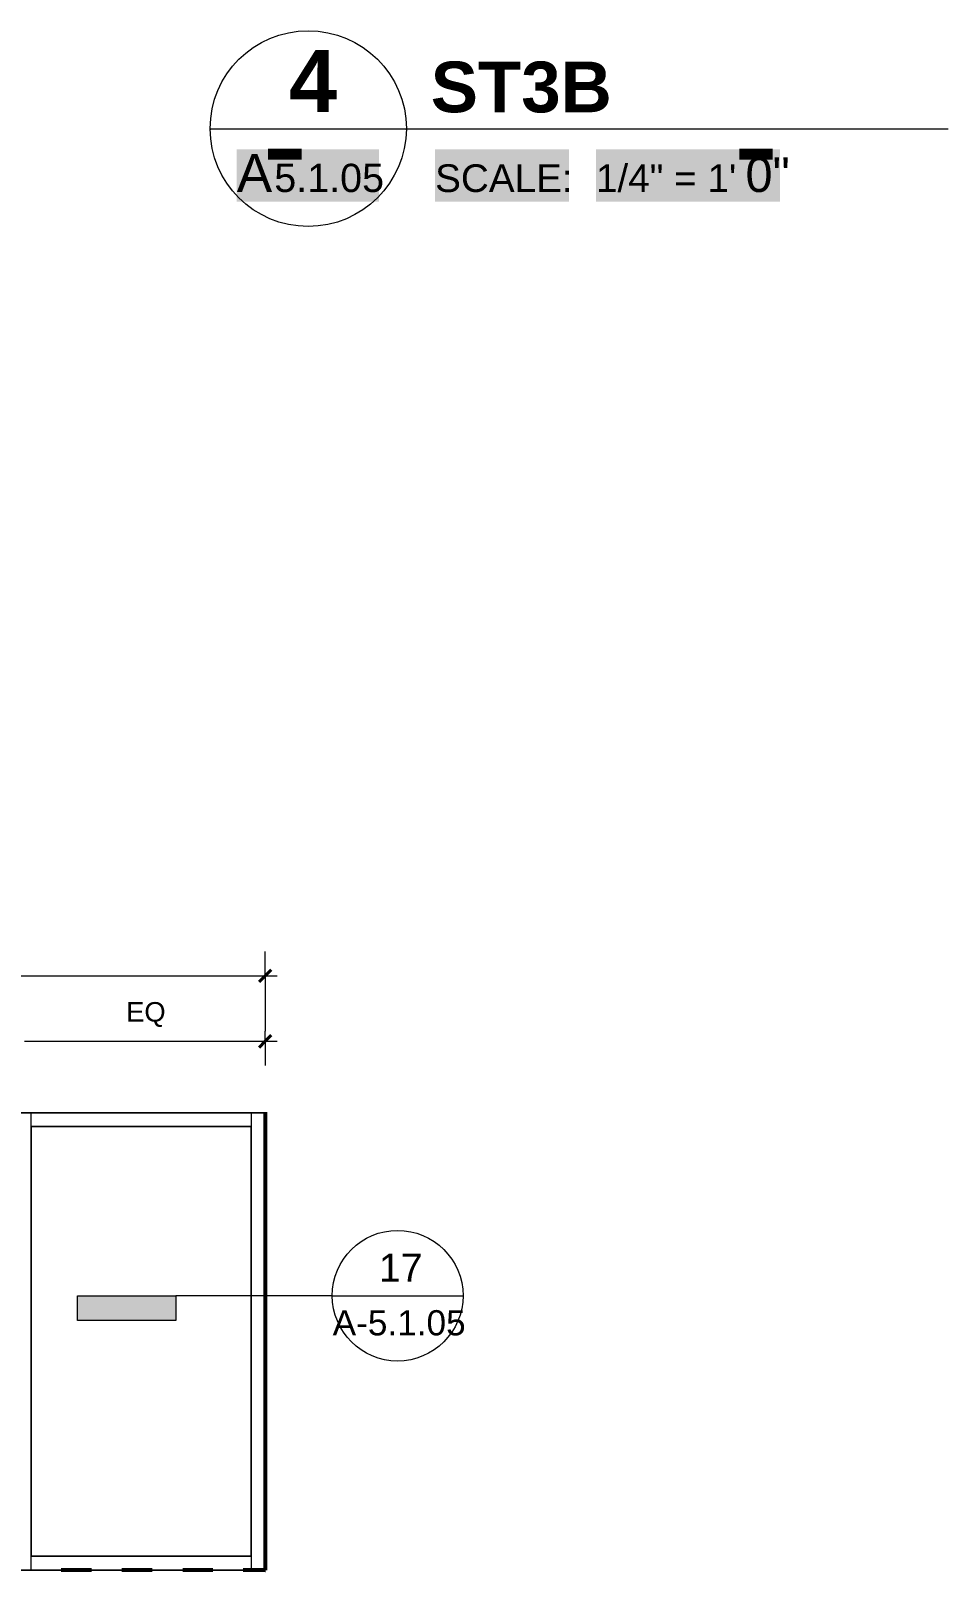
# Model space of a CAD drawing. Header units: inches. Extents: x -6061 to 13621, y -296 to 7483.
# Drawn here: x -5269.4 to -5100.8, y 286.9 to 569.8 of the extents above; entities that cross this region are included whole.
import ezdxf

# ---------------------------------------------------------------- set-up
doc = ezdxf.new("R2010")
doc.units = ezdxf.units.IN
doc.header["$MEASUREMENT"] = 0
doc.layers.get('0').update_dxf_attribs({"linetype": 'CONTINUOUS'})
doc.styles.add('Arial$001H0', font='arial.ttf')
doc.styles.add('Arial$101H0', font='arialbd.ttf')

msp = doc.modelspace()

# ---------------------------------------------------------------- hatches: boundary and pattern name
at = {"true_color": 0xffffff}
for points in [[(-5231.5213, 538.41719), (-5226.87605, 538.41719), (-5226.87605, 548.02805), (-5231.5213, 548.02805)], [(-5226.87605, 538.41719), (-5224.63352, 538.41719), (-5224.63352, 548.02805), (-5226.87605, 548.02805)], [(-5224.63352, 538.41719), (-5205.4118, 538.41719), (-5205.4118, 548.02805), (-5224.63352, 548.02805)], [(-5195.08013, 538.41719), (-5170.49234, 538.41719), (-5170.49234, 548.02805), (-5195.08013, 548.02805)], [(-5165.52673, 538.41719), (-5140.29823, 538.41719), (-5140.29823, 548.02805), (-5165.52673, 548.02805)], [(-5140.29823, 538.41719), (-5138.05569, 538.41719), (-5138.05569, 548.02805), (-5140.29823, 548.02805)], [(-5138.05569, 538.41719), (-5131.72854, 538.41719), (-5131.72854, 548.02805), (-5138.05569, 548.02805)], [(-5226.31542, 286.85294), (-5226.23533, 286.85294), (-5226.23533, 371.02805), (-5226.31542, 371.02805)]]:
    msp.add_hatch(color=7, dxfattribs=at).paths.add_polyline_path(points)
at = {"true_color": 0x000007}
msp.add_hatch(color=7, dxfattribs=at).paths.add_polyline_path([(-5260.75433, 332.7448), (-5242.73397, 332.7448), (-5242.73397, 337.30995), (-5260.75433, 337.30995)])

# ---------------------------------------------------------------- linework, layer by layer
at = {"color": 7, "linetype": 'Continuous', "lineweight": 9, "true_color": 0x000007}
for p, q in [((-5236.40682, 551.79231), (-5100.81361, 551.79231)), ((-5226.31542, 396.09638), (-5226.31542, 400.58145)), ((-5441.4385, 396.09638), (-5224.07289, 396.09638)), ((-5226.31542, 396.09638), (-5226.31542, 385.92489)), ((-5226.31542, 384.08281), (-5226.31542, 385.92489)), ((-5270.52538, 384.08281), (-5224.07289, 384.08281)), ((-5226.31542, 384.08281), (-5226.31542, 379.59774)), ((-5269.32402, 370.94796), (-5271.80682, 370.94796)), ((-5271.80682, 370.94796), (-5269.32402, 370.94796)), ((-5269.32402, 368.38507), (-5269.32402, 370.94796)), ((-5228.87832, 370.94796), (-5269.32402, 370.94796)), ((-5269.32402, 370.94796), (-5228.87832, 370.94796)), ((-5269.32402, 286.85294), (-5269.32402, 370.94796)), ((-5228.87832, 370.94796), (-5228.87832, 368.38507)), ((-5226.31542, 370.94796), (-5228.87832, 370.94796)), ((-5228.87832, 370.94796), (-5226.31542, 370.94796)), ((-5228.87832, 370.94796), (-5228.87832, 286.85294)), ((-5226.31542, 286.85294), (-5226.31542, 370.94796)), ((-5269.32402, 368.38507), (-5228.87832, 368.38507)), ((-5228.87832, 368.38507), (-5269.32402, 368.38507)), ((-5269.32402, 368.38507), (-5269.32402, 289.41584)), ((-5228.87832, 289.41584), (-5228.87832, 368.38507)), ((-5260.75433, 332.7448), (-5260.75433, 337.30995)), ((-5260.75433, 337.30995), (-5242.73397, 337.30995)), ((-5242.73397, 337.30995), (-5242.73397, 332.7448)), ((-5214.06157, 337.30995), (-5242.73397, 337.30995)), ((-5214.06157, 337.30995), (-5190.03443, 337.30995)), ((-5213.98148, 337.30995), (-5213.98148, 337.30995)), ((-5189.95433, 337.30995), (-5189.95433, 337.30995)), ((-5242.73397, 332.7448), (-5260.75433, 332.7448)), ((-5269.32402, 289.41584), (-5228.87832, 289.41584)), ((-5269.32402, 286.85294), (-5269.32402, 289.41584)), ((-5228.87832, 289.41584), (-5269.32402, 289.41584)), ((-5228.87832, 289.41584), (-5228.87832, 286.85294)), ((-5269.32402, 286.85294), (-5271.80682, 286.85294)), ((-5271.80682, 286.85294), (-5269.32402, 286.85294)), ((-5269.32402, 286.85294), (-5228.87832, 286.85294)), ((-5228.87832, 286.85294), (-5269.32402, 286.85294)), ((-5226.31542, 286.85294), (-5228.87832, 286.85294)), ((-5228.87832, 286.85294), (-5226.31542, 286.85294))]:
    msp.add_line(p, q, dxfattribs=at)
at = {"color": 7, "linetype": 'Continuous', "lineweight": 40, "true_color": 0x000007}
for p, q in [((-5226.31542, 396.09638), (-5225.19415, 397.21765)), ((-5226.31542, 396.09638), (-5227.43669, 394.97511)), ((-5226.31542, 384.08281), (-5225.19415, 385.20407)), ((-5226.31542, 384.08281), (-5227.43669, 382.96154))]:
    msp.add_line(p, q, dxfattribs=at)
at = {"color": 7, "linetype": 'Continuous', "lineweight": 53, "true_color": 0x000007}
for p, q in [((-5226.31542, 371.02805), (-5226.31542, 286.85294)), ((-5226.31542, 286.85294), (-5226.23533, 286.85294))]:
    msp.add_line(p, q, dxfattribs=at)
at = {"color": 250, "linetype": 'Continuous', "lineweight": 9, "true_color": 0x303030}
for p, q in [((-5226.31542, 362.2181), (-5226.31542, 362.13801)), ((-5226.31542, 356.37149), (-5226.31542, 356.37149)), ((-5226.31542, 352.44706), (-5226.31542, 352.44706)), ((-5226.31542, 344.91855), (-5226.23533, 344.91855)), ((-5226.31542, 340.59366), (-5226.31542, 340.59366)), ((-5226.31542, 339.79276), (-5226.31542, 339.79276)), ((-5226.31542, 337.47014), (-5226.31542, 337.47014)), ((-5226.31542, 332.26425), (-5226.23533, 332.26425)), ((-5226.31542, 329.94163), (-5226.31542, 329.94163)), ((-5226.31542, 326.41765), (-5226.23533, 326.41765)), ((-5226.31542, 323.37421), (-5226.31542, 323.29412)), ((-5226.31542, 299.42715), (-5226.31542, 299.42715)), ((-5226.31542, 298.86652), (-5226.31542, 298.86652)), ((-5226.31542, 296.94434), (-5226.23533, 297.02443)), ((-5226.31542, 296.14344), (-5226.31542, 296.14344)), ((-5226.31542, 291.81855), (-5226.23533, 291.81855)), ((-5226.31542, 290.37692), (-5226.31542, 290.29683)), ((-5226.31542, 287.41357), (-5226.31542, 287.41357))]:
    msp.add_line(p, q, dxfattribs=at)
at = {"color": 1, "linetype": 'Continuous', "lineweight": 53, "true_color": 0x000001}
for p, q in [((-5258.19144, 286.85294), (-5263.79777, 286.85294)), ((-5247.05886, 286.85294), (-5252.66519, 286.85294)), ((-5235.92628, 286.85294), (-5241.45252, 286.85294)), ((-5226.23533, 286.85294), (-5230.31995, 286.85294))]:
    msp.add_line(p, q, dxfattribs=at)
at = {"color": 7, "linetype": 'Continuous', "lineweight": 9, "true_color": 0x000007}
for points in [[(-5236.40682, 551.8724), (-5236.40682, 561.80362), (-5228.39777, 569.81267), (-5218.38646, 569.81267)], [(-5218.38646, 569.81267), (-5208.45524, 569.81267), (-5200.3661, 561.80362), (-5200.3661, 551.8724)], [(-5236.40682, 551.79231), (-5236.40682, 551.55204), (-5236.40682, 551.55204), (-5236.40682, 551.8724)], [(-5218.38646, 533.85204), (-5228.39777, 533.85204), (-5236.40682, 541.94118), (-5236.40682, 551.79231)], [(-5200.3661, 551.79231), (-5200.44619, 541.94118), (-5208.45524, 533.85204), (-5218.38646, 533.85204)], [(-5200.3661, 551.8724), (-5200.3661, 551.55204), (-5200.3661, 551.55204), (-5200.3661, 551.79231)], [(-5213.98148, 337.30995), (-5213.98148, 343.95747), (-5208.61542, 349.32353), (-5201.96791, 349.32353)], [(-5201.96791, 349.32353), (-5195.40049, 349.32353), (-5189.95433, 343.95747), (-5189.95433, 337.30995)], [(-5201.96791, 325.29638), (-5208.61542, 325.29638), (-5213.98148, 330.74253), (-5213.98148, 337.30995)], [(-5189.95433, 337.30995), (-5189.95433, 330.74253), (-5195.40049, 325.29638), (-5201.96791, 325.29638)]]:
    msp.add_open_spline(points, degree=3, dxfattribs=at)

# ---------------------------------------------------------------- texts
at = {"color": 7, "true_color": 0x000007}
for s, height, style, p in [('4', 11.37839, 'Arial$101H0', (-5221.91075, 554.91548)), ('ST3B', 9.315662, 'Arial$101H0', (-5195.88135, 554.83539)), ('A', 6.97383, 'Arial$001H0', (-5231.52162, 540.17886)), ('-', 18.01876, 'Arial$001H0', (-5226.8764, 540.17886)), ('-', 18.01876, 'Arial$001H0', (-5140.29855, 540.17886)), ('0"', 6.400615, 'Arial$001H0', (-5138.05602, 540.17886)), ('5.1.05', 5.192527, 'Arial$001H0', (-5224.63388, 540.17886)), ('SCALE:', 5.086183, 'Arial$001H0', (-5195.08048, 540.17886)), ('1/4" = 1\'', 5.083054, 'Arial$001H0', (-5165.52708, 540.17886)), ('EQ', 3.590405, 'Arial$001H0', (-5251.84157, 387.68663)), ('17', 5.160623, 'Arial$001H0', (-5205.41213, 339.87261)), ('A-5.1.05', 4.626402, 'Arial$001H0', (-5213.90172, 330.02148))]:
    msp.add_text(s, height=height, dxfattribs=dict(at, style=style)).set_placement(p)

doc.saveas('drawing.dxf')
